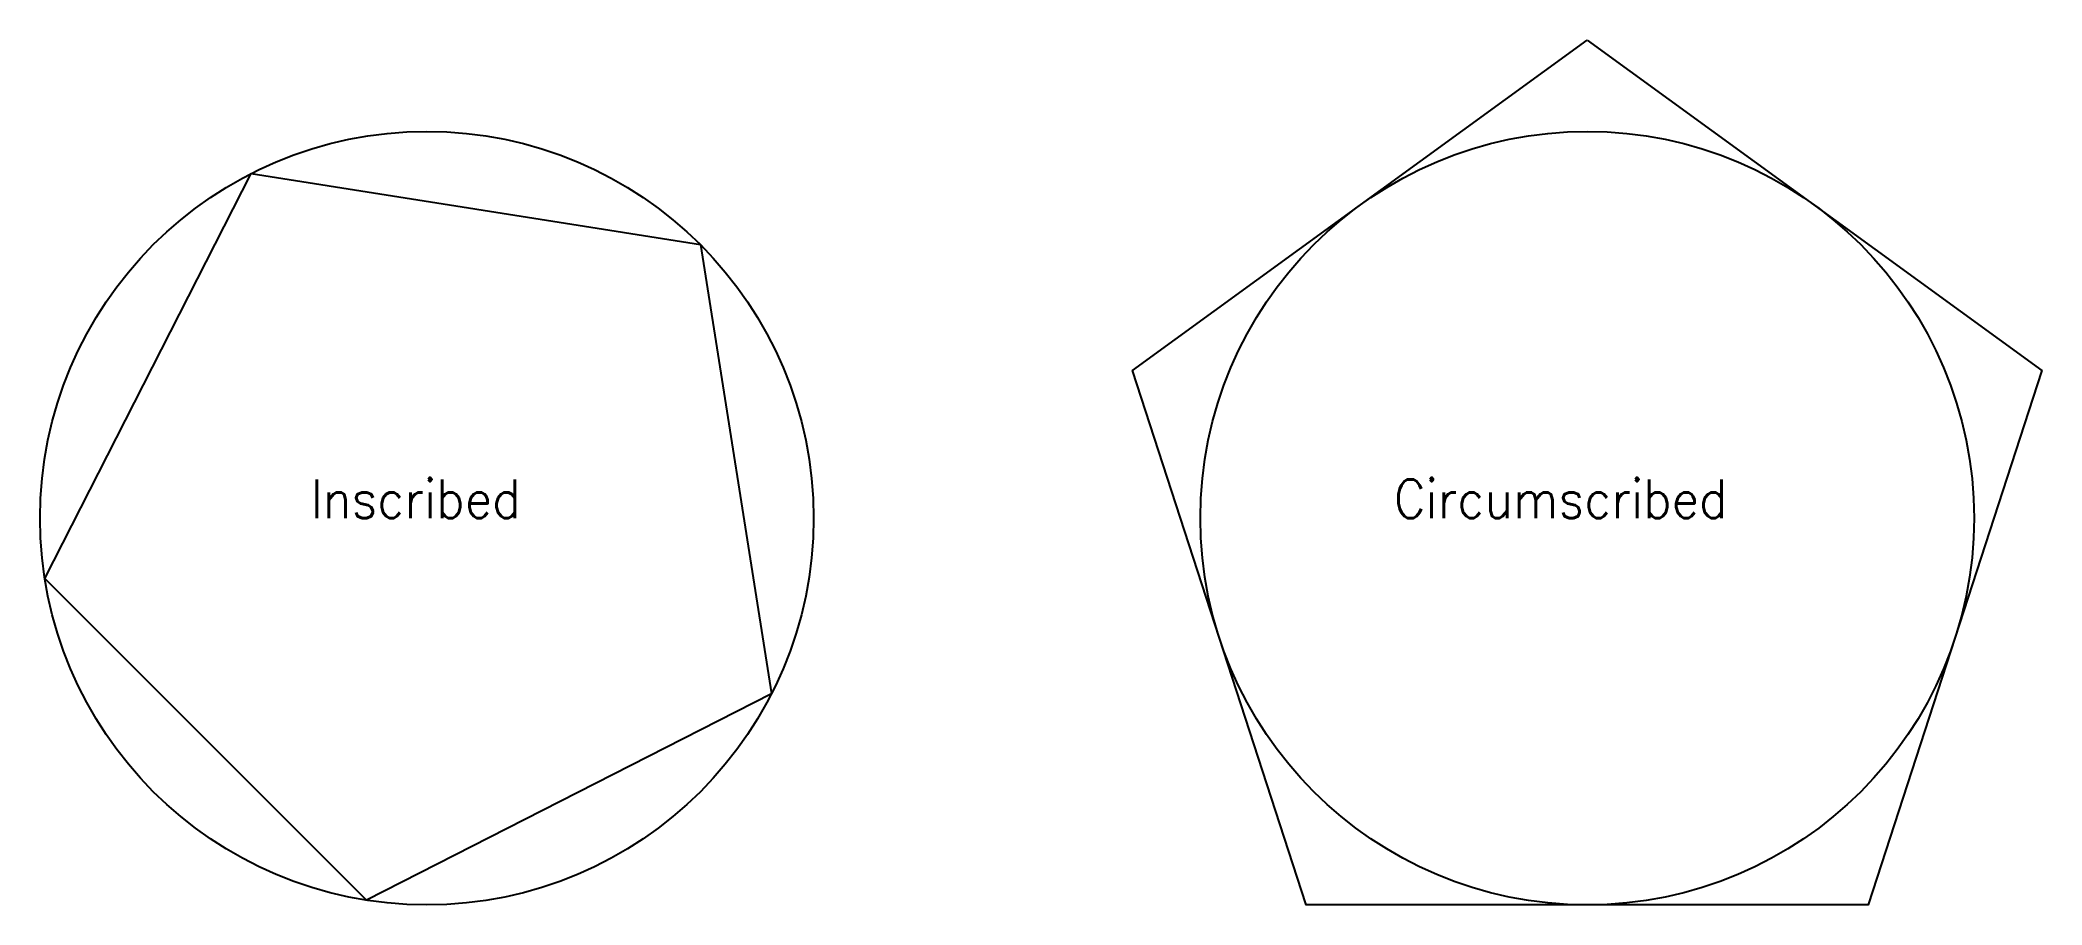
# Model space of a CAD drawing. Extents: x -10 to 41.8, y -10 to 12.4.
import ezdxf

# ---------------------------------------------------------------- set-up
doc = ezdxf.new("R2010")
doc.units = 0
doc.layers.add('circumscribed_polygon', color=3, linetype='CONTINUOUS')
doc.layers.add('inscribed_polygon', color=2, linetype='CONTINUOUS')
doc.styles.get("Standard").update_dxf_attribs({"font": 'standard'})

msp = doc.modelspace()

# ---------------------------------------------------------------- linework, layer by layer
at = {"layer": 'circumscribed_polygon'}
msp.add_lwpolyline([(30, 12.361), (41.756, 3.82), (37.265, -10), (22.735, -10), (18.244, 3.82)], close=True, dxfattribs=at)
msp.add_circle((30, 0), 10, dxfattribs=at)
at = {"layer": 'inscribed_polygon'}
msp.add_lwpolyline([(7.071, 7.071), (8.91, -4.54), (-1.564, -9.877), (-9.877, -1.564), (-4.54, 8.91)], close=True, dxfattribs=at)
msp.add_circle((0, 0), 10, dxfattribs=at)

# ---------------------------------------------------------------- texts
at = {"layer": 'circumscribed_polygon'}
msp.add_text('Circumscribed', height=1, dxfattribs=at).set_placement((25, 0))
at = {"layer": 'inscribed_polygon'}
msp.add_text('Inscribed', height=1, dxfattribs=at).set_placement((-3, 0))

doc.saveas('drawing.dxf')
